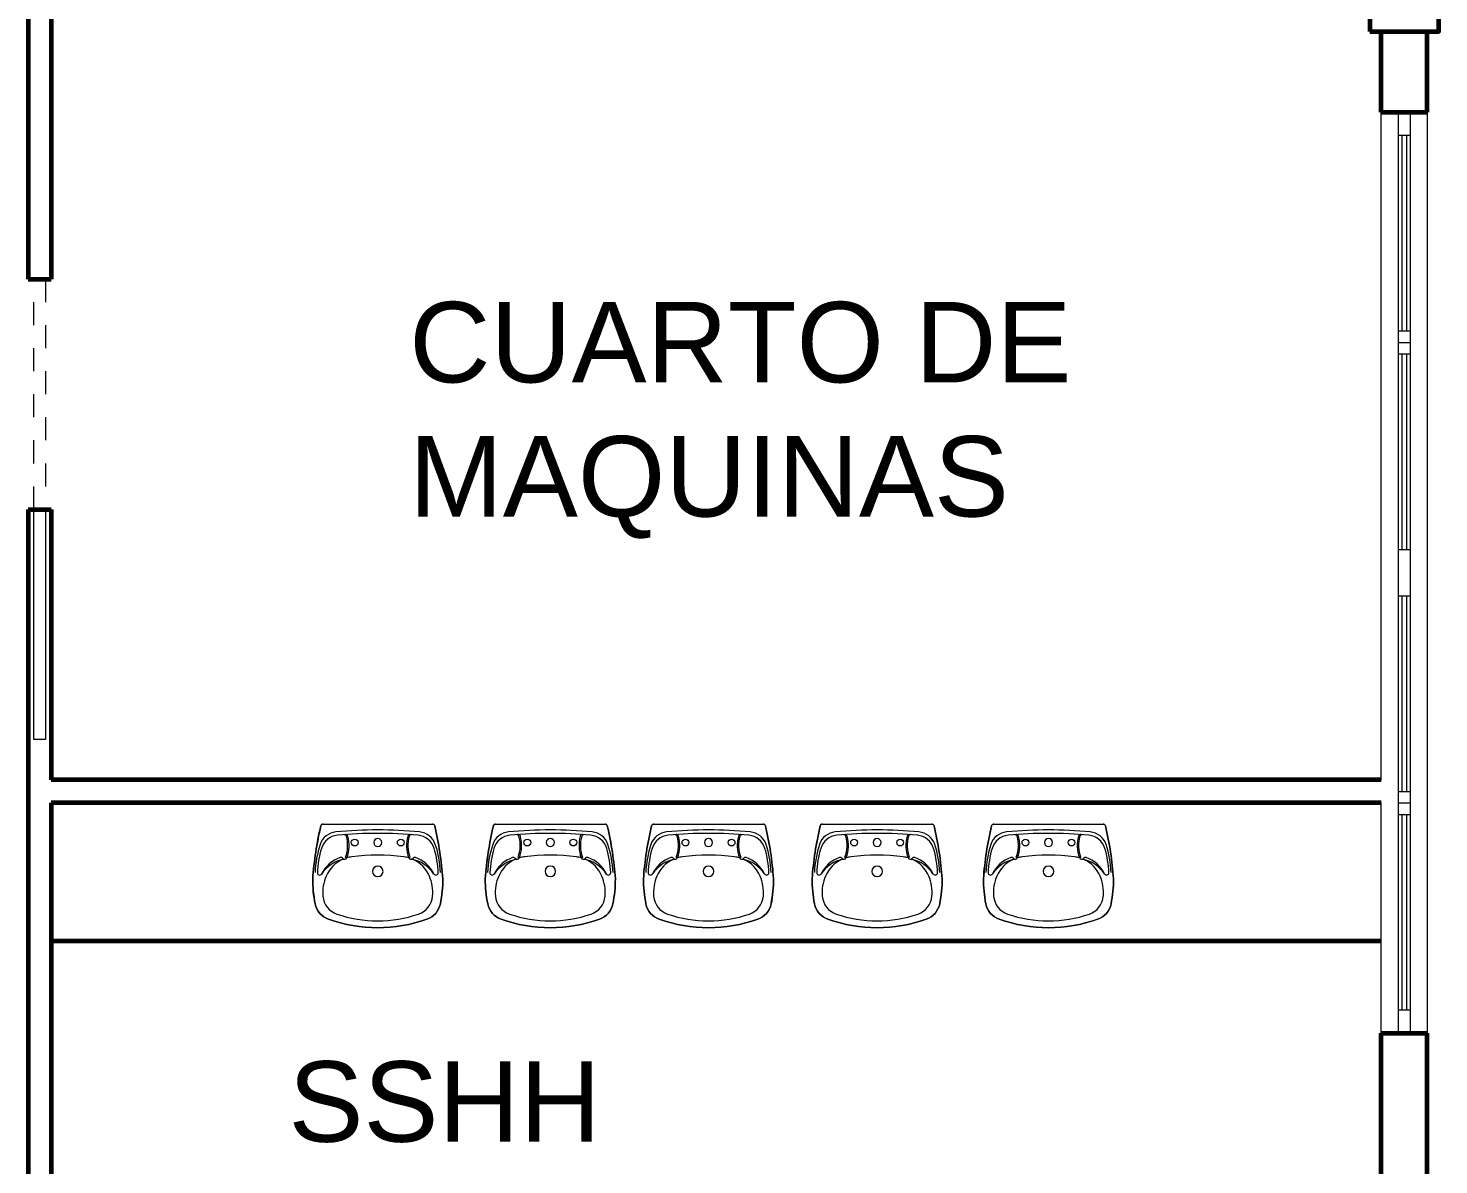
# Model space of a CAD drawing. Header units: millimetres. Extents: x 72 to 2826, y -203 to 794.
# Drawn here: x 1754 to 1760.12, y 388.01 to 392.95 of the extents above; entities that cross this region are included whole.
import ezdxf

# ---------------------------------------------------------------- set-up
doc = ezdxf.new("R2010")
doc.units = ezdxf.units.MM
doc.linetypes.add('ACAD_ISO03W100', pattern=[30, 12, -18])
for name, color, linetype, lineweight in [('envolvente', 164, 'Continuous', 60), ('Estructura', 1, 'Continuous', 60), ('mobiliario', 252, 'Continuous', 9), ('puertas', 15, 'Continuous', 9), ('Texto', 250, 'Continuous', 9), ('ventanas', 132, 'Continuous', 9)]:
    doc.layers.add(name, color=color, linetype=linetype, lineweight=lineweight)
doc.styles.get("Standard").update_dxf_attribs({"font": 'arial.ttf'})

msp = doc.modelspace()

# ---------------------------------------------------------------- linework, layer by layer
at = {"layer": 'envolvente'}
for p, q in [((1753.9989, 393.0301), (1753.9989, 391.8551)), ((1754.0989, 393.0301), (1754.0989, 391.8551)), ((1759.8739, 392.5801), (1759.8739, 392.9301)), ((1760.0739, 392.5801), (1760.0739, 392.9301)), ((1759.8739, 392.5801), (1760.0739, 392.5801)), ((1753.9989, 391.8551), (1754.0989, 391.8551)), ((1753.9989, 390.8551), (1753.9989, 386.5801)), ((1753.9989, 390.8551), (1754.0989, 390.8551)), ((1754.0989, 390.8551), (1754.0989, 389.6801)), ((1759.8739, 389.6801), (1754.0989, 389.6801)), ((1754.0989, 389.5801), (1754.0989, 386.5801)), ((1759.8739, 389.5801), (1754.0989, 389.5801)), ((1759.8739, 388.9801), (1754.0989, 388.9801)), ((1759.8739, 387.5801), (1759.8739, 388.5801)), ((1759.8739, 388.5801), (1760.0739, 388.5801)), ((1760.0739, 387.5801), (1760.0739, 388.5801))]:
    msp.add_line(p, q, dxfattribs=at)
at = {"layer": 'envolvente', "lineweight": 9}
for p, q in [((1759.8739, 389.6801), (1759.8739, 392.5801)), ((1760.0739, 392.5801), (1760.0739, 388.5801)), ((1759.8739, 388.5801), (1759.8739, 389.5801))]:
    msp.add_line(p, q, dxfattribs=at)
at = {"layer": 'Estructura'}
msp.add_lwpolyline([(1759.8239, 392.9301), (1760.1239, 392.9301), (1760.1239, 393.2301), (1759.8239, 393.2301)], close=True, dxfattribs=at)
at = {"layer": 'mobiliario'}
for p, q in [((1755.2791, 389.4881), (1755.7543, 389.4881)), ((1756.0284, 389.4881), (1756.5035, 389.4881)), ((1756.7152, 389.4881), (1757.1904, 389.4881)), ((1757.4475, 389.4881), (1757.9227, 389.4881)), ((1758.1916, 389.4881), (1758.6667, 389.4881))]:
    msp.add_line(p, q, dxfattribs=at)
for points in [[(1755.3031, 389.0748, -0.264015), (1755.2449, 389.1419, -0.049575), (1755.2342, 389.2502, -0.038872), (1755.2693, 389.4804, -0.348533), (1755.2791, 389.4881), (1755.7543, 389.4881, -0.348533), (1755.764, 389.4804, -0.038872), (1755.7992, 389.2502, -0.049575), (1755.7884, 389.1419, -0.264015), (1755.7302, 389.0748, -0.171738), (1755.3031, 389.0748)], [(1756.0524, 389.0748, -0.264015), (1755.9942, 389.1419, -0.049575), (1755.9834, 389.2502, -0.038872), (1756.0186, 389.4804, -0.348533), (1756.0284, 389.4881), (1756.5035, 389.4881, -0.348533), (1756.5133, 389.4804, -0.038872), (1756.5484, 389.2502, -0.049575), (1756.5377, 389.1419, -0.264015), (1756.4795, 389.0748, -0.171738), (1756.0524, 389.0748)], [(1756.7393, 389.0748, -0.264015), (1756.6811, 389.1419, -0.049575), (1756.6703, 389.2502, -0.038872), (1756.7055, 389.4804, -0.348533), (1756.7152, 389.4881), (1757.1904, 389.4881, -0.348533), (1757.2002, 389.4804, -0.038872), (1757.2353, 389.2502, -0.049575), (1757.2246, 389.1419, -0.264015), (1757.1664, 389.0748, -0.171738), (1756.7393, 389.0748)], [(1757.4716, 389.0748, -0.264015), (1757.4133, 389.1419, -0.049575), (1757.4026, 389.2502, -0.038872), (1757.4378, 389.4804, -0.348533), (1757.4475, 389.4881), (1757.9227, 389.4881, -0.348533), (1757.9324, 389.4804, -0.038872), (1757.9676, 389.2502, -0.049575), (1757.9568, 389.1419, -0.264015), (1757.8986, 389.0748, -0.171738), (1757.4716, 389.0748)], [(1758.2156, 389.0748, -0.264015), (1758.1574, 389.1419, -0.049575), (1758.1466, 389.2502, -0.038872), (1758.1818, 389.4804, -0.348533), (1758.1916, 389.4881), (1758.6667, 389.4881, -0.348533), (1758.6765, 389.4804, -0.038872), (1758.7116, 389.2502, -0.049575), (1758.7009, 389.1419, -0.264015), (1758.6427, 389.0748, -0.171738), (1758.2156, 389.0748)]]:
    msp.add_lwpolyline(points, format="xyb", dxfattribs=at)
for centre in [(1755.4167, 389.4081), (1755.6167, 389.4081), (1756.1659, 389.4081), (1756.3659, 389.4081), (1756.8528, 389.4081), (1757.0528, 389.4081), (1757.5851, 389.4081), (1757.7851, 389.4081), (1758.3291, 389.4081), (1758.5291, 389.4081)]:
    msp.add_circle(centre, 0.0148, dxfattribs=at)
for centre, radius, start, end in [((1756.7301, 389.1394), 1.5, 166.86055, 175.76497), ((1755.3427, 389.3748), 0.08, 95.48611, 161.66239), ((1755.2791, 389.4781), 0.01, 90, 166.86055), ((1755.3486, 389.3603), 0.08, 95.3426, 163.55684), ((1755.5167, 387.5631), 1.9, 84.51389, 95.48611), ((1755.5167, 387.5631), 1.885, 84.6574, 95.3426), ((1755.3708, 389.4324), 0.01, 16.1693, 94.46251), ((1755.3769, 389.4329), 0.01, 15.65677, 94.27538), ((1755.2421, 389.3951), 0.144, 339.5039, 16.1693), ((1755.2421, 389.3951), 0.15, 339.55042, 15.65677), ((1755.7913, 389.3951), 0.15, 164.34323, 200.44958), ((1755.6565, 389.4329), 0.01, 85.72462, 164.34323), ((1755.7913, 389.3951), 0.144, 163.8307, 200.4961), ((1755.6626, 389.4324), 0.01, 85.53749, 163.8307), ((1755.6847, 389.3603), 0.08, 16.44316, 84.6574), ((1755.6907, 389.3748), 0.08, 18.33761, 84.51389), ((1755.7543, 389.4781), 0.01, 13.13945, 90), ((1754.3033, 389.1394), 1.5, 4.23503, 13.13945), ((1757.4794, 389.1394), 1.5, 166.86055, 175.76497), ((1756.0919, 389.3748), 0.08, 95.48611, 161.66239), ((1756.0284, 389.4781), 0.01, 90, 166.86055), ((1756.0979, 389.3603), 0.08, 95.3426, 163.55684), ((1756.2659, 387.5631), 1.9, 84.51389, 95.48611), ((1756.2659, 387.5631), 1.885, 84.6574, 95.3426), ((1756.1201, 389.4324), 0.01, 16.1693, 94.46251), ((1756.1262, 389.4329), 0.01, 15.65677, 94.27538), ((1755.9914, 389.3951), 0.144, 339.5039, 16.1693), ((1755.9914, 389.3951), 0.15, 339.55042, 15.65677), ((1756.5405, 389.3951), 0.15, 164.34323, 200.44958), ((1756.4057, 389.4329), 0.01, 85.72462, 164.34323), ((1756.5405, 389.3951), 0.144, 163.8307, 200.4961), ((1756.4118, 389.4324), 0.01, 85.53749, 163.8307), ((1756.434, 389.3603), 0.08, 16.44316, 84.6574), ((1756.4399, 389.3748), 0.08, 18.33761, 84.51389), ((1756.5035, 389.4781), 0.01, 13.13945, 90), ((1755.0525, 389.1394), 1.5, 4.23503, 13.13945), ((1758.1662, 389.1394), 1.5, 166.86055, 175.76497), ((1756.7788, 389.3748), 0.08, 95.48611, 161.66239), ((1756.7152, 389.4781), 0.01, 90, 166.86055), ((1756.7848, 389.3603), 0.08, 95.3426, 163.55684), ((1756.9528, 387.5631), 1.9, 84.51389, 95.48611), ((1756.9528, 387.5631), 1.885, 84.6574, 95.3426), ((1756.8069, 389.4324), 0.01, 16.1693, 94.46251), ((1756.8131, 389.4329), 0.01, 15.65677, 94.27538), ((1756.6782, 389.3951), 0.144, 339.5039, 16.1693), ((1756.6782, 389.3951), 0.15, 339.55042, 15.65677), ((1757.2274, 389.3951), 0.15, 164.34323, 200.44958), ((1757.0926, 389.4329), 0.01, 85.72462, 164.34323), ((1757.2274, 389.3951), 0.144, 163.8307, 200.4961), ((1757.0987, 389.4324), 0.01, 85.53749, 163.8307), ((1757.1209, 389.3603), 0.08, 16.44316, 84.6574), ((1757.1268, 389.3748), 0.08, 18.33761, 84.51389), ((1757.1904, 389.4781), 0.01, 13.13945, 90), ((1755.7394, 389.1394), 1.5, 4.23503, 13.13945), ((1758.8985, 389.1394), 1.5, 166.86055, 175.76497), ((1757.5111, 389.3748), 0.08, 95.48611, 161.66239), ((1757.4475, 389.4781), 0.01, 90, 166.86055), ((1757.517, 389.3603), 0.08, 95.3426, 163.55684), ((1757.6851, 387.5631), 1.9, 84.51389, 95.48611), ((1757.6851, 387.5631), 1.885, 84.6574, 95.3426), ((1757.5392, 389.4324), 0.01, 16.1693, 94.46251), ((1757.5453, 389.4329), 0.01, 15.65677, 94.27538), ((1757.4105, 389.3951), 0.144, 339.5039, 16.1693), ((1757.4105, 389.3951), 0.15, 339.55042, 15.65677), ((1757.9597, 389.3951), 0.15, 164.34323, 200.44958), ((1757.8249, 389.4329), 0.01, 85.72462, 164.34323), ((1757.9597, 389.3951), 0.144, 163.8307, 200.4961), ((1757.831, 389.4324), 0.01, 85.53749, 163.8307), ((1757.8532, 389.3603), 0.08, 16.44316, 84.6574), ((1757.8591, 389.3748), 0.08, 18.33761, 84.51389), ((1757.9227, 389.4781), 0.01, 13.13945, 90), ((1756.4717, 389.1394), 1.5, 4.23503, 13.13945), ((1759.6426, 389.1394), 1.5, 166.86055, 175.76497), ((1758.2551, 389.3748), 0.08, 95.48611, 161.66239), ((1758.1916, 389.4781), 0.01, 90, 166.86055), ((1758.2611, 389.3603), 0.08, 95.3426, 163.55684), ((1758.4291, 387.5631), 1.9, 84.51389, 95.48611), ((1758.4291, 387.5631), 1.885, 84.6574, 95.3426), ((1758.2833, 389.4324), 0.01, 16.1693, 94.46251), ((1758.2894, 389.4329), 0.01, 15.65677, 94.27538), ((1758.1546, 389.3951), 0.144, 339.5039, 16.1693), ((1758.1546, 389.3951), 0.15, 339.55042, 15.65677), ((1758.7037, 389.3951), 0.15, 164.34323, 200.44958), ((1758.5689, 389.4329), 0.01, 85.72462, 164.34323), ((1758.7037, 389.3951), 0.144, 163.8307, 200.4961), ((1758.575, 389.4324), 0.01, 85.53749, 163.8307), ((1758.5972, 389.3603), 0.08, 16.44316, 84.6574), ((1758.6031, 389.3748), 0.08, 18.33761, 84.51389), ((1758.6667, 389.4781), 0.01, 13.13945, 90), ((1757.2157, 389.1394), 1.5, 4.23503, 13.13945), ((1755.6939, 389.2584), 0.45, 161.66239, 177.45079), ((1755.6939, 389.2584), 0.44, 163.55684, 177.53072), ((1755.5167, 389.4081), 0.0175, 90, 270), ((1755.5167, 389.4081), 0.0175, 270, 90), ((1755.3395, 389.2584), 0.44, 2.46928, 16.44316), ((1755.3395, 389.2584), 0.45, 2.54921, 18.33761), ((1756.4432, 389.2584), 0.45, 161.66239, 177.45079), ((1756.4432, 389.2584), 0.44, 163.55684, 177.53072), ((1756.2659, 389.4081), 0.0175, 90, 270), ((1756.2659, 389.4081), 0.0175, 270, 90), ((1756.0887, 389.2584), 0.44, 2.46928, 16.44316), ((1756.0887, 389.2584), 0.45, 2.54921, 18.33761), ((1757.13, 389.2584), 0.45, 161.66239, 177.45079), ((1757.13, 389.2584), 0.44, 163.55684, 177.53072), ((1756.9528, 389.4081), 0.0175, 90, 270), ((1756.9528, 389.4081), 0.0175, 270, 90), ((1756.7756, 389.2584), 0.44, 2.46928, 16.44316), ((1756.7756, 389.2584), 0.45, 2.54921, 18.33761), ((1757.8623, 389.2584), 0.45, 161.66239, 177.45079), ((1757.8623, 389.2584), 0.44, 163.55684, 177.53072), ((1757.6851, 389.4081), 0.0175, 90, 270), ((1757.6851, 389.4081), 0.0175, 270, 90), ((1757.5079, 389.2584), 0.44, 2.46928, 16.44316), ((1757.5079, 389.2584), 0.45, 2.54921, 18.33761), ((1758.6064, 389.2584), 0.45, 161.66239, 177.45079), ((1758.6064, 389.2584), 0.44, 163.55684, 177.53072), ((1758.4291, 389.4081), 0.0175, 90, 270), ((1758.4291, 389.4081), 0.0175, 270, 90), ((1758.2519, 389.2584), 0.44, 2.46928, 16.44316), ((1758.2519, 389.2584), 0.45, 2.54921, 18.33761), ((1755.3976, 389.1884), 0.15, 100.75321, 146.36174), ((1755.3988, 389.2105), 0.14, 109.00171, 153.93612), ((1755.4212, 389.2071), 0.14, 114.66602, 156.56056), ((1755.3562, 389.3342), 0.00918, 37.79475, 109.00171), ((1755.3722, 389.3466), 0.0111, 217.79475, 339.55042), ((1755.3795, 389.3438), 0.00272, 159.50389, 248.76118), ((1755.4212, 389.2071), 0.14, 97.21795, 106.20435), ((1755.5167, 388.4531), 0.9, 82.78205, 97.21795), ((1755.5167, 389.2831), 0.023, 90, 270), ((1755.5167, 389.2831), 0.023, 270, 90), ((1755.6122, 389.2071), 0.14, 73.79565, 82.78205), ((1755.6611, 389.3466), 0.0111, 200.44958, 322.20525), ((1755.6538, 389.3438), 0.00272, 291.23882, 20.49611), ((1755.6358, 389.1884), 0.15, 33.63826, 79.24679), ((1755.6772, 389.3342), 0.00918, 70.99829, 142.20525), ((1755.6122, 389.2071), 0.14, 23.43944, 65.33398), ((1755.6346, 389.2105), 0.14, 26.06388, 70.99829), ((1756.1469, 389.1884), 0.15, 100.75321, 146.36174), ((1756.148, 389.2105), 0.14, 109.00171, 153.93612), ((1756.1705, 389.2071), 0.14, 114.66602, 156.56056), ((1756.1054, 389.3342), 0.00918, 37.79475, 109.00171), ((1756.1215, 389.3466), 0.0111, 217.79475, 339.55042), ((1756.1288, 389.3438), 0.00272, 159.50389, 248.76118), ((1756.1705, 389.2071), 0.14, 97.21795, 106.20435), ((1756.2659, 388.4531), 0.9, 82.78205, 97.21795), ((1756.2659, 389.2831), 0.023, 90, 270), ((1756.2659, 389.2831), 0.023, 270, 90), ((1756.3614, 389.2071), 0.14, 73.79565, 82.78205), ((1756.4104, 389.3466), 0.0111, 200.44958, 322.20525), ((1756.4031, 389.3438), 0.00272, 291.23882, 20.49611), ((1756.385, 389.1884), 0.15, 33.63826, 79.24679), ((1756.4264, 389.3342), 0.00918, 70.99829, 142.20525), ((1756.3614, 389.2071), 0.14, 23.43944, 65.33398), ((1756.3839, 389.2105), 0.14, 26.06388, 70.99829), ((1756.8338, 389.1884), 0.15, 100.75321, 146.36174), ((1756.8349, 389.2105), 0.14, 109.00171, 153.93612), ((1756.8573, 389.2071), 0.14, 114.66602, 156.56056), ((1756.7923, 389.3342), 0.00918, 37.79475, 109.00171), ((1756.8084, 389.3466), 0.0111, 217.79475, 339.55042), ((1756.8157, 389.3438), 0.00272, 159.50389, 248.76118), ((1756.8573, 389.2071), 0.14, 97.21795, 106.20435), ((1756.9528, 388.4531), 0.9, 82.78205, 97.21795), ((1756.9528, 389.2831), 0.023, 90, 270), ((1756.9528, 389.2831), 0.023, 270, 90), ((1757.0483, 389.2071), 0.14, 73.79565, 82.78205), ((1757.0973, 389.3466), 0.0111, 200.44958, 322.20525), ((1757.09, 389.3438), 0.00272, 291.23882, 20.49611), ((1757.0719, 389.1884), 0.15, 33.63826, 79.24679), ((1757.1133, 389.3342), 0.00918, 70.99829, 142.20525), ((1757.0483, 389.2071), 0.14, 23.43944, 65.33398), ((1757.0707, 389.2105), 0.14, 26.06388, 70.99829), ((1757.566, 389.1884), 0.15, 100.75321, 146.36174), ((1757.5672, 389.2105), 0.14, 109.00171, 153.93612), ((1757.5896, 389.2071), 0.14, 114.66602, 156.56056), ((1757.5246, 389.3342), 0.00918, 37.79475, 109.00171), ((1757.5406, 389.3466), 0.0111, 217.79475, 339.55042), ((1757.5479, 389.3438), 0.00272, 159.50389, 248.76118), ((1757.5896, 389.2071), 0.14, 97.21795, 106.20435), ((1757.6851, 388.4531), 0.9, 82.78205, 97.21795), ((1757.6851, 389.2831), 0.023, 90, 270), ((1757.6851, 389.2831), 0.023, 270, 90), ((1757.7806, 389.2071), 0.14, 73.79565, 82.78205), ((1757.8295, 389.3466), 0.0111, 200.44958, 322.20525), ((1757.8222, 389.3438), 0.00272, 291.23882, 20.49611), ((1757.8042, 389.1884), 0.15, 33.63826, 79.24679), ((1757.8456, 389.3342), 0.00918, 70.99829, 142.20525), ((1757.7806, 389.2071), 0.14, 23.43944, 65.33398), ((1757.803, 389.2105), 0.14, 26.06388, 70.99829), ((1758.3101, 389.1884), 0.15, 100.75321, 146.36174), ((1758.3112, 389.2105), 0.14, 109.00171, 153.93612), ((1758.3337, 389.2071), 0.14, 114.66602, 156.56056), ((1758.2686, 389.3342), 0.00918, 37.79475, 109.00171), ((1758.2847, 389.3466), 0.0111, 217.79475, 339.55042), ((1758.292, 389.3438), 0.00272, 159.50389, 248.76118), ((1758.3337, 389.2071), 0.14, 97.21795, 106.20435), ((1758.4291, 388.4531), 0.9, 82.78205, 97.21795), ((1758.4291, 389.2831), 0.023, 90, 270), ((1758.4291, 389.2831), 0.023, 270, 90), ((1758.5246, 389.2071), 0.14, 73.79565, 82.78205), ((1758.5736, 389.3466), 0.0111, 200.44958, 322.20525), ((1758.5663, 389.3438), 0.00272, 291.23882, 20.49611), ((1758.5482, 389.1884), 0.15, 33.63826, 79.24679), ((1758.5896, 389.3342), 0.00918, 70.99829, 142.20525), ((1758.5246, 389.2071), 0.14, 23.43944, 65.33398), ((1758.5471, 389.2105), 0.14, 26.06388, 70.99829), ((1755.7842, 389.2502), 0.55, 180, 191.35248), ((1755.2643, 389.2769), 0.01, 177.53072, 327.41544), ((1755.4587, 389.1908), 0.1809, 156.56056, 185.11095), ((1755.5747, 389.1908), 0.1809, 354.88905, 23.43944), ((1755.7691, 389.2769), 0.01, 212.58456, 2.46928), ((1755.2492, 389.2502), 0.55, 348.64752, 0), ((1756.5334, 389.2502), 0.55, 180, 191.35248), ((1756.0136, 389.2769), 0.01, 177.53072, 327.41544), ((1756.2079, 389.1908), 0.1809, 156.56056, 185.11095), ((1756.3239, 389.1908), 0.1809, 354.88905, 23.43944), ((1756.5183, 389.2769), 0.01, 212.58456, 2.46928), ((1755.9984, 389.2502), 0.55, 348.64752, 0), ((1757.2203, 389.2502), 0.55, 180, 191.35248), ((1756.7004, 389.2769), 0.01, 177.53072, 327.41544), ((1756.8948, 389.1908), 0.1809, 156.56056, 185.11095), ((1757.0108, 389.1908), 0.1809, 354.88905, 23.43944), ((1757.2052, 389.2769), 0.01, 212.58456, 2.46928), ((1756.6853, 389.2502), 0.55, 348.64752, 0), ((1757.9526, 389.2502), 0.55, 180, 191.35248), ((1757.4327, 389.2769), 0.01, 177.53072, 327.41544), ((1757.6271, 389.1908), 0.1809, 156.56056, 185.11095), ((1757.7431, 389.1908), 0.1809, 354.88905, 23.43944), ((1757.9375, 389.2769), 0.01, 212.58456, 2.46928), ((1757.4176, 389.2502), 0.55, 348.64752, 0), ((1758.6966, 389.2502), 0.55, 180, 191.35248), ((1758.1768, 389.2769), 0.01, 177.53072, 327.41544), ((1758.3711, 389.1908), 0.1809, 156.56056, 185.11095), ((1758.4871, 389.1908), 0.1809, 354.88905, 23.43944), ((1758.6815, 389.2769), 0.01, 212.58456, 2.46928), ((1758.1616, 389.2502), 0.55, 348.64752, 0), ((1755.3332, 389.1596), 0.09, 191.35248, 250.51036), ((1755.3682, 389.1828), 0.09, 185.11095, 251.16608), ((1755.6652, 389.1828), 0.09, 288.83392, 354.88905), ((1755.7002, 389.1596), 0.09, 289.48964, 348.64752), ((1756.0824, 389.1596), 0.09, 191.35248, 250.51036), ((1756.1174, 389.1828), 0.09, 185.11095, 251.16608), ((1756.4144, 389.1828), 0.09, 288.83392, 354.88905), ((1756.4494, 389.1596), 0.09, 289.48964, 348.64752), ((1756.7693, 389.1596), 0.09, 191.35248, 250.51036), ((1756.8043, 389.1828), 0.09, 185.11095, 251.16608), ((1757.1013, 389.1828), 0.09, 288.83392, 354.88905), ((1757.1363, 389.1596), 0.09, 289.48964, 348.64752), ((1757.5016, 389.1596), 0.09, 191.35248, 250.51036), ((1757.5366, 389.1828), 0.09, 185.11095, 251.16608), ((1757.8336, 389.1828), 0.09, 288.83392, 354.88905), ((1757.8686, 389.1596), 0.09, 289.48964, 348.64752), ((1758.2456, 389.1596), 0.09, 191.35248, 250.51036), ((1758.2806, 389.1828), 0.09, 185.11095, 251.16608), ((1758.5776, 389.1828), 0.09, 288.83392, 354.88905), ((1758.6126, 389.1596), 0.09, 289.48964, 348.64752), ((1755.5167, 389.6781), 0.64, 250.51036, 289.48964), ((1755.5167, 389.6181), 0.55, 251.16608, 288.83392), ((1756.2659, 389.6781), 0.64, 250.51036, 289.48964), ((1756.2659, 389.6181), 0.55, 251.16608, 288.83392), ((1756.9528, 389.6781), 0.64, 250.51036, 289.48964), ((1756.9528, 389.6181), 0.55, 251.16608, 288.83392), ((1757.6851, 389.6781), 0.64, 250.51036, 289.48964), ((1757.6851, 389.6181), 0.55, 251.16608, 288.83392), ((1758.4291, 389.6781), 0.64, 250.51036, 289.48964), ((1758.4291, 389.6181), 0.55, 251.16608, 288.83392)]:
    msp.add_arc(centre, radius, start, end, dxfattribs=at)
at = {"layer": 'puertas', "linetype": 'ACAD_ISO03W100', "ltscale": 0.004}
msp.add_lwpolyline([(1754.0739, 390.8551), (1754.0239, 390.8551), (1754.0239, 391.8551), (1754.0739, 391.8551)], close=True, dxfattribs=at)
at = {"layer": 'puertas'}
msp.add_lwpolyline([(1754.0739, 389.8551), (1754.0239, 389.8551), (1754.0239, 390.8551), (1754.0739, 390.8551)], close=True, dxfattribs=at)
at = {"layer": 'ventanas'}
for p, q in [((1759.9489, 390.5801), (1759.9489, 392.5801)), ((1759.9989, 392.5801), (1759.9989, 390.5801)), ((1759.9489, 392.4801), (1759.9989, 392.4801)), ((1759.9639, 392.4801), (1759.9639, 391.6301)), ((1759.9839, 392.4801), (1759.9839, 391.6301)), ((1759.9489, 391.6301), (1759.9989, 391.6301)), ((1759.9489, 391.5801), (1759.9989, 391.5801)), ((1759.9489, 391.5301), (1759.9989, 391.5301)), ((1759.9639, 391.5301), (1759.9639, 390.6801)), ((1759.9839, 391.5301), (1759.9839, 390.6801)), ((1759.9989, 390.6801), (1759.9489, 390.6801)), ((1759.9489, 388.5801), (1759.9489, 390.5801)), ((1759.9989, 390.5801), (1759.9989, 388.5801)), ((1759.9489, 390.4801), (1759.9989, 390.4801)), ((1759.9639, 390.4801), (1759.9639, 389.6301)), ((1759.9839, 390.4801), (1759.9839, 389.6301)), ((1759.9489, 389.6301), (1759.9989, 389.6301)), ((1759.9489, 389.5801), (1759.9989, 389.5801)), ((1759.9489, 389.5301), (1759.9989, 389.5301)), ((1759.9639, 389.5301), (1759.9639, 388.6801)), ((1759.9839, 389.5301), (1759.9839, 388.6801)), ((1759.9989, 388.6801), (1759.9489, 388.6801))]:
    msp.add_line(p, q, dxfattribs=at)

# ---------------------------------------------------------------- texts
at = {"layer": 'Texto', "width": 4.626304, "attachment_point": 7}
for s, insert, char_height in [('CUARTO DE MAQUINAS', (1755.6533, 390.7281), 0.349522), ('SSHH', (1755.1289, 388.1037), 0.34952)]:
    msp.add_mtext(s, dxfattribs=dict(at, insert=insert, char_height=char_height))

doc.saveas('drawing.dxf')
